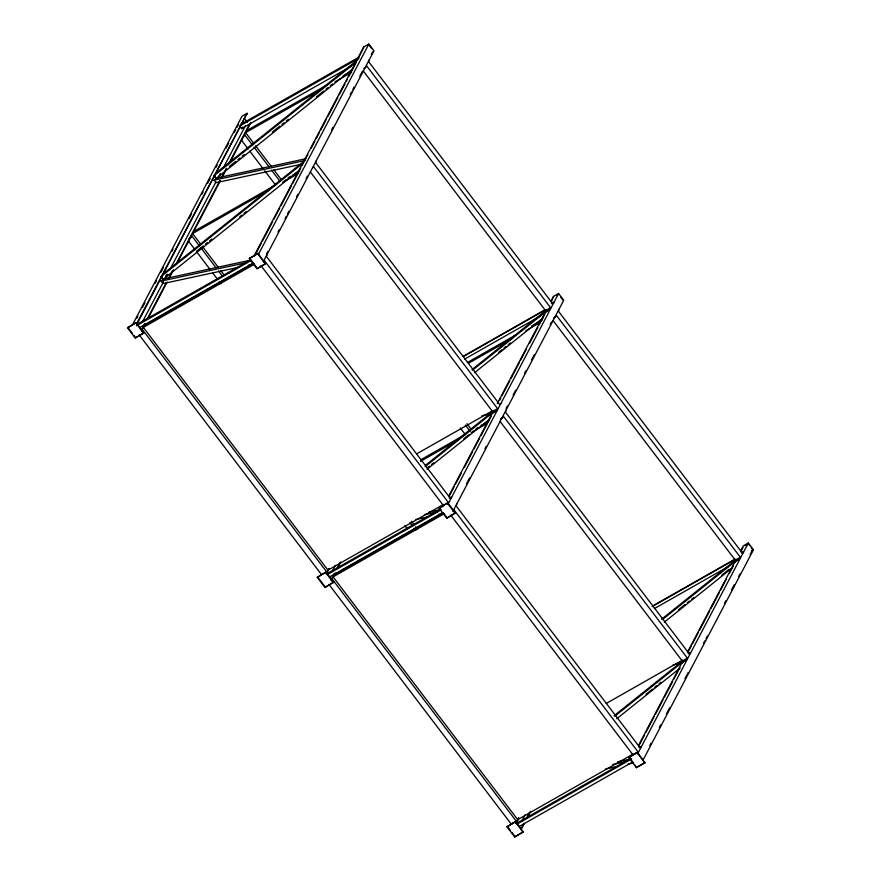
<?xml version="1.0" encoding="UTF-8"?>
<svg xmlns="http://www.w3.org/2000/svg" width="881" height="881" viewBox="0 0 881 881"><rect width="100%" height="100%" fill="white"/><g stroke="black" fill="none" stroke-linecap="round" stroke-linejoin="round"><path stroke-width="1.32" d="M127.536 327.864L136.258 322.545L143.68 333.161L135.222 337.974L127.536 327.864L136.258 322.545M132.051 325.64L242.022 116.182L247.098 113.297L136.808 324.395M136.632 318.515L137.91 316.081M142.381 307.557L144.936 302.69M155.166 283.197L156.444 280.764M160.926 272.24L163.481 267.372M171.795 251.537L173.072 249.103M189.052 218.653L191.618 213.786M201.848 194.305L203.126 191.86M207.597 183.336L210.152 178.469M215.911 167.511L217.189 165.066M226.142 148.019L228.697 143.151M234.445 132.194L235.734 129.76M237.011 127.316L238.288 124.882M136.478 323.977L247.098 113.297M240.216 126.93L241.493 128.615L242.286 127.106M142.392 321.983L163.492 281.788M164.769 279.354L167.324 274.487M169.89 269.619L215.922 181.938M217.838 178.281L220.393 173.403M222.948 168.535L245.336 125.917M135.222 337.974L143.944 332.655M141.29 330.298L144.484 324.208M147.039 319.34L166.223 282.801M168.139 279.145L172.621 270.621M176.453 263.32L219.931 180.506M221.208 178.072L226.329 168.326M228.245 164.67L249.984 123.263M141.5 330.926L145.442 323.415M148.008 318.537L167.181 282.008M169.108 278.352L173.579 269.828M176.773 263.738L220.25 180.924M222.166 177.268L226.648 168.745M230.481 161.443L250.942 122.47M144.737 325.794L145.211 323.867M189.063 238.663L191.089 237.507L191.882 235.998L199.37 245.843M194.007 231.956L194.481 230.018M246.977 131.049L247.451 129.122M249.301 258.618L258.023 253.299L265.456 263.926L256.999 268.727L249.301 258.618L258.023 253.299M253.827 256.404L363.798 46.935L368.864 44.05L373.996 50.79L263.276 261.679M255.424 254.389L261.172 243.42M262.45 240.987L272.681 221.505M273.969 219.072L279.718 208.103M280.995 205.669L291.226 186.188M292.503 183.755L300.817 167.919M302.095 165.485L307.854 154.527M311.048 148.437L314.88 141.125M316.158 138.691L319.363 132.602M320.64 130.168L326.388 119.21M327.666 116.777L337.897 97.284M339.174 94.851L344.934 83.893M346.211 81.459L347.488 79.015M348.766 76.581L356.442 61.967M357.719 59.534L363.798 46.935M258.254 254.73L368.864 44.05M256.999 268.727L265.721 263.419M266.48 253.992L267.758 251.548M277.989 232.066L279.266 229.633M285.026 218.675L286.303 216.23M287.58 213.797L288.858 211.363M296.534 196.749L297.811 194.316M306.114 178.48L307.403 176.046M331.697 129.771L332.974 127.338M350.231 94.454L351.519 92.02M352.796 89.587L354.074 87.142M359.822 76.184L362.388 71.317M371.33 54.27L372.619 51.825M363.809 68.509L365.835 67.363L366.639 65.844L550.603 307.744L549.81 309.264L545.053 312.568L549.81 309.264M317.27 577.352L325.992 572.033L333.679 582.154L324.957 587.462L317.27 577.352L326.587 571.736L142.612 329.835M325.794 573.256L326.587 571.736M326.113 573.674L328.778 568.597M326.543 573.883L329.098 569.016M332.126 571.472L335.331 565.382M324.957 587.462L333.679 582.154M331.025 579.786L334.218 573.696M336.784 568.829L339.978 562.739M331.234 580.414L335.187 572.903M337.742 568.025L340.936 561.935M331.553 580.832L332.357 579.324L516.321 821.224L515.528 822.744M439.046 508.106L447.768 502.787L455.455 512.907L446.733 518.215L439.046 508.106L448.363 502.489L264.388 260.589M442.493 506.894L443.286 505.375L260.985 265.666M497.622 408.652L497.148 410.59L492.083 413.475L492.556 411.537L497.622 408.652L313.658 166.751L312.546 167.842M544.733 312.149L545.526 310.63L550.603 307.744M448.671 496.146L492.787 412.121M497.269 403.586L545.857 311.037M550.977 301.291L553.532 296.423L558.609 293.538L563.73 300.278L453.01 511.167M448.991 496.565L454.111 486.83M455.389 484.385L461.137 473.427M464.342 467.337L472.656 451.513M473.934 449.068L479.682 438.11M480.96 435.677L491.191 416.195M499.505 400.359L500.782 397.926M502.06 395.492L509.736 380.878M511.013 378.434L519.327 362.609M520.605 360.175L526.353 349.206M529.558 343.127L537.873 327.291M539.15 324.858L544.899 313.889M551.297 301.72L553.532 296.423M451.59 497.369L450.477 498.459L266.514 256.558L266.987 254.62M551.803 303.769L553.841 302.624L552.717 303.714L368.754 61.813L369.227 59.875M447.889 504.428L558.609 293.538M446.733 518.215L455.455 512.907M466.445 483.988L469.639 477.898M484.99 448.671L486.268 446.238M506.09 408.487L507.368 406.053M513.116 395.095L515.671 390.217M524.624 373.17L525.902 370.736M531.661 359.778L534.216 354.9M550.207 324.461L551.484 322.017M453.33 511.597L454.122 510.077L638.097 751.978L637.304 753.497M500.573 418.904L502.599 417.748L503.392 416.239L687.367 658.14L686.563 659.66L681.817 662.964L686.563 659.66M553.543 317.997L555.581 316.852L556.374 315.332L740.337 557.233L739.544 558.752L734.787 562.056L739.544 558.752M507.004 826.841L515.726 821.521L523.149 832.138L514.691 836.95L507.004 826.841L515.726 821.521M515.848 823.162L518.755 817.612M516.277 823.372L518.832 818.504M521.871 820.96L525.065 814.87M514.691 836.95L523.413 831.642M520.759 829.274L523.964 823.184M526.519 818.317L529.712 812.227M521.078 829.693L524.283 823.603M527.477 817.513L530.67 811.423M628.781 757.594L637.503 752.275L644.925 762.902L636.467 767.703L628.781 757.594L637.503 752.275M681.498 662.545L682.29 661.025L687.367 658.14M734.468 561.638L735.261 560.118L740.337 557.233M638.406 745.634L682.533 661.609M687.643 651.863L735.591 560.525M740.712 550.779L743.267 545.912L748.343 543.026L753.464 549.766L642.855 760.457M638.736 746.053L644.485 735.095M645.762 732.662L654.076 716.826M655.354 714.392L663.03 699.778M664.307 697.345L672.621 681.509M673.899 679.075L679.647 668.117M687.962 652.281L691.156 646.191M692.433 643.758L698.192 632.8M699.47 630.367L709.701 610.874M710.978 608.441L719.292 592.616M720.57 590.171L726.329 579.213M729.523 573.124L733.355 565.822M741.031 551.209L742.947 547.553M641.324 746.857L640.212 747.947L456.248 506.046L456.721 504.108M690.594 653.008L689.482 654.109L505.518 412.198L505.991 410.271M743.575 552.112L742.463 553.202L558.488 311.301L558.961 309.363M637.624 753.916L748.343 543.026M636.467 767.703L635.201 765.182M649.793 745.656L651.07 743.223M659.373 727.387L660.662 724.953M666.41 713.995L669.604 707.906M684.955 678.678L688.149 672.588M703.49 643.361L704.778 640.928M706.055 638.494L707.333 636.049M724.589 603.177L725.878 600.732M731.626 589.774L734.181 584.907M738.663 576.383L739.941 573.949M750.172 554.457L752.726 549.59L751.229 547.619M300.267 164.505L215.955 182.708L214.039 180.187L352.565 69.037M239.258 267.141L162.985 283.616L161.058 281.094L299.584 169.945M215.581 173.414L357.411 60.04M356.012 62.21L214.182 175.594L216.098 178.127L305.762 158.756M229.324 166.498L235.778 161.344M237.925 159.626L240.073 157.908M242.22 156.19L244.367 154.472M272.306 132.139L279.828 126.126M281.975 124.408L284.123 122.69M286.27 120.972L288.417 119.254M316.356 96.921L323.878 90.908M326.025 89.19L328.184 87.472M330.331 85.754L332.478 84.036M162.611 274.321L305.509 160.078M303.031 163.117L161.201 276.502L163.128 279.035L250.105 260.247M165.606 275.995L167.753 274.277M196.76 251.085L203.214 245.931M205.361 244.213L207.509 242.495M209.656 240.777L211.803 239.059M239.742 216.726L241.89 215.008M244.037 213.29L246.195 211.572M282.724 182.367L285.951 179.79M288.098 178.072L290.245 176.354M471.941 369.657L546.077 310.387M472.679 370.108L545.746 311.698M498.569 352.422L501.796 349.845M503.943 348.127L506.09 346.409M508.249 344.691L510.396 342.973M474.606 372.641L543.379 317.667M425.413 465.399L493.096 411.284M425.083 466.721L491.697 413.464M427.329 467.932L429.476 466.214M431.624 464.496L433.782 462.778M463.869 438.727L469.232 434.432M471.39 432.714L473.538 430.996M475.685 429.278L477.832 427.56M426.999 469.254L489.318 419.433M661.675 619.145L734.743 560.734M662.424 619.596L735.481 561.186M678.645 609.641L685.088 604.487M687.235 602.769L689.383 601.051M691.53 599.333L693.677 597.615M721.616 575.282L729.138 569.269M664.34 622.129L732.034 568.014M614.068 715.746L682.841 660.772M614.817 716.209L682.511 662.094M646.081 694.228L652.524 689.074M654.671 687.356L656.819 685.638M658.977 683.92L661.124 682.202M616.744 718.742L680.132 668.062M245.083 115.037L247.418 113.715M240.37 124.573L358.556 57.364M239.566 126.093L358.963 58.201M241.493 128.615L351.332 66.163M246.658 130.63L327.633 84.587M343.116 75.788L351.453 71.042M320.618 89.994L245.601 132.646L253.915 143.581M334.912 81.867L351.585 72.385M193.677 231.538L275.852 184.812M292.525 175.33L299.661 171.277M268.837 190.219L192.62 233.553L200.934 244.489M284.321 181.42L298.604 173.293M137.194 324.274L250.611 259.785M136.401 325.783L251.019 260.611M139.517 327.633L252.935 263.144M144.418 325.375L252.781 263.76M254.102 264.421L143.35 327.391L327.963 570.139L443.473 504.461M556.175 295.52L558.499 294.199M551.484 303.35L553.521 302.194M462.734 356.574L545.108 309.727M463.549 356.431L545.713 309.716M464.661 359.096L539.877 316.334M467.359 362.509L516.178 334.747M531.661 325.948L542.377 319.858M468.681 363.181L512.742 338.128M525.836 330.672L540.13 322.556M416.526 453.957L492.743 410.623M491.763 413.057L496.829 410.172M420.336 460.036L465.586 434.3M481.07 425.501L488.217 421.437M420.468 461.38L458.572 439.707M474.055 430.908L487.149 423.453M449.244 498.095L451.27 496.95M326.939 573.762L440.357 509.273M327.336 574.599L440.753 510.099M329.252 577.121L442.669 512.632M334.152 574.864L442.515 513.249M443.837 513.909L333.095 576.879L517.698 819.627L633.208 753.949M744.753 545.669L747.077 544.348M741.218 552.839L743.256 551.682M653.669 605.379L734.853 559.215M652.094 606.602L735.459 559.204M751.438 550.922L753.464 549.766M654.396 608.584L728.411 566.494M688.248 653.746L690.275 652.59M606.26 703.445L682.478 660.111M638.978 747.584L641.005 746.438M516.321 821.224L511.244 824.109L328.943 584.4M638.097 751.978L633.021 754.863L450.72 515.154M516.673 823.25L630.091 758.761M517.07 824.087L631.677 758.915M518.997 826.609L632.415 762.12M637.789 766.602L645.189 762.395M214.039 180.187L305.024 160.529M161.058 281.094L246.702 262.593M248.618 265.126L253.981 263.97M481.973 415.733L492.677 413.42M429.135 512.048L439.839 509.736M424.389 514.68L437.78 511.795M415.612 519.526L427.659 516.927M438.364 514.614L443.716 513.458M673.04 664.924L681.068 663.195M617.537 761.823L630.917 758.926M612.791 764.455L624.838 761.856M605.346 769.014L617.394 766.415M628.098 764.102L633.45 762.946M216.098 178.127L214.072 175.98M163.128 279.035L161.102 276.887M368.765 44.711L371.76 48.642M560.745 297.15L562.992 300.102M748.244 543.687L749.731 545.658M363.225 70.921L545.526 310.63M552.96 320.409L735.261 560.118M316.257 160.782L315.783 162.71L499.747 404.621L500.86 403.52M310.255 171.828L492.556 411.537M499.99 421.316L682.29 661.025M244.257 118.329L247.253 122.261M255.578 145.772L271.381 166.542M273.87 169.824L281.358 179.669M466.93 423.684L471.093 429.157M252.351 144.936L244.863 135.09L243.74 136.181M254.014 147.127L269.002 166.828M271.502 170.11L279.828 181.057M465.399 425.071L470.388 431.646M241.449 140.167L248.112 148.922M249.775 151.114L263.089 168.623M264.763 170.815L275.577 185.043M460.323 427.957L465.322 434.531M257.759 253.805L265.456 263.926M447.504 503.293L455.191 513.414M637.238 752.781L644.925 762.902M249.576 258.111L256.492 267.218M439.311 507.599L440.841 509.625M443.154 512.654L446.997 517.709M629.045 757.087L633.659 763.155M202.597 246.68L218.4 267.45M220.9 270.731L224.226 275.103M411.46 521.31L413.96 524.591M415.623 526.783L417.286 528.963M201.044 248.035L216.021 267.736M218.521 271.018L222.684 276.491M409.918 522.697L412.418 525.979M414.081 528.171L415.755 530.362M188.479 241.064L195.13 249.83M196.804 252.01L210.119 269.531M212.618 272.813L217.607 279.376M219.27 281.568L220.944 283.759M404.853 525.583L407.341 528.864M135.982 323.052L143.68 333.161M325.728 572.54L333.414 582.649M515.462 822.028L523.149 832.138M139.209 334.912L321.51 574.621M127.8 327.358L132.414 333.425M133.945 335.441L135.487 337.467M317.534 576.846L325.221 586.955M507.269 826.334L510.341 830.376M511.883 832.402L514.956 836.443"/></g></svg>
